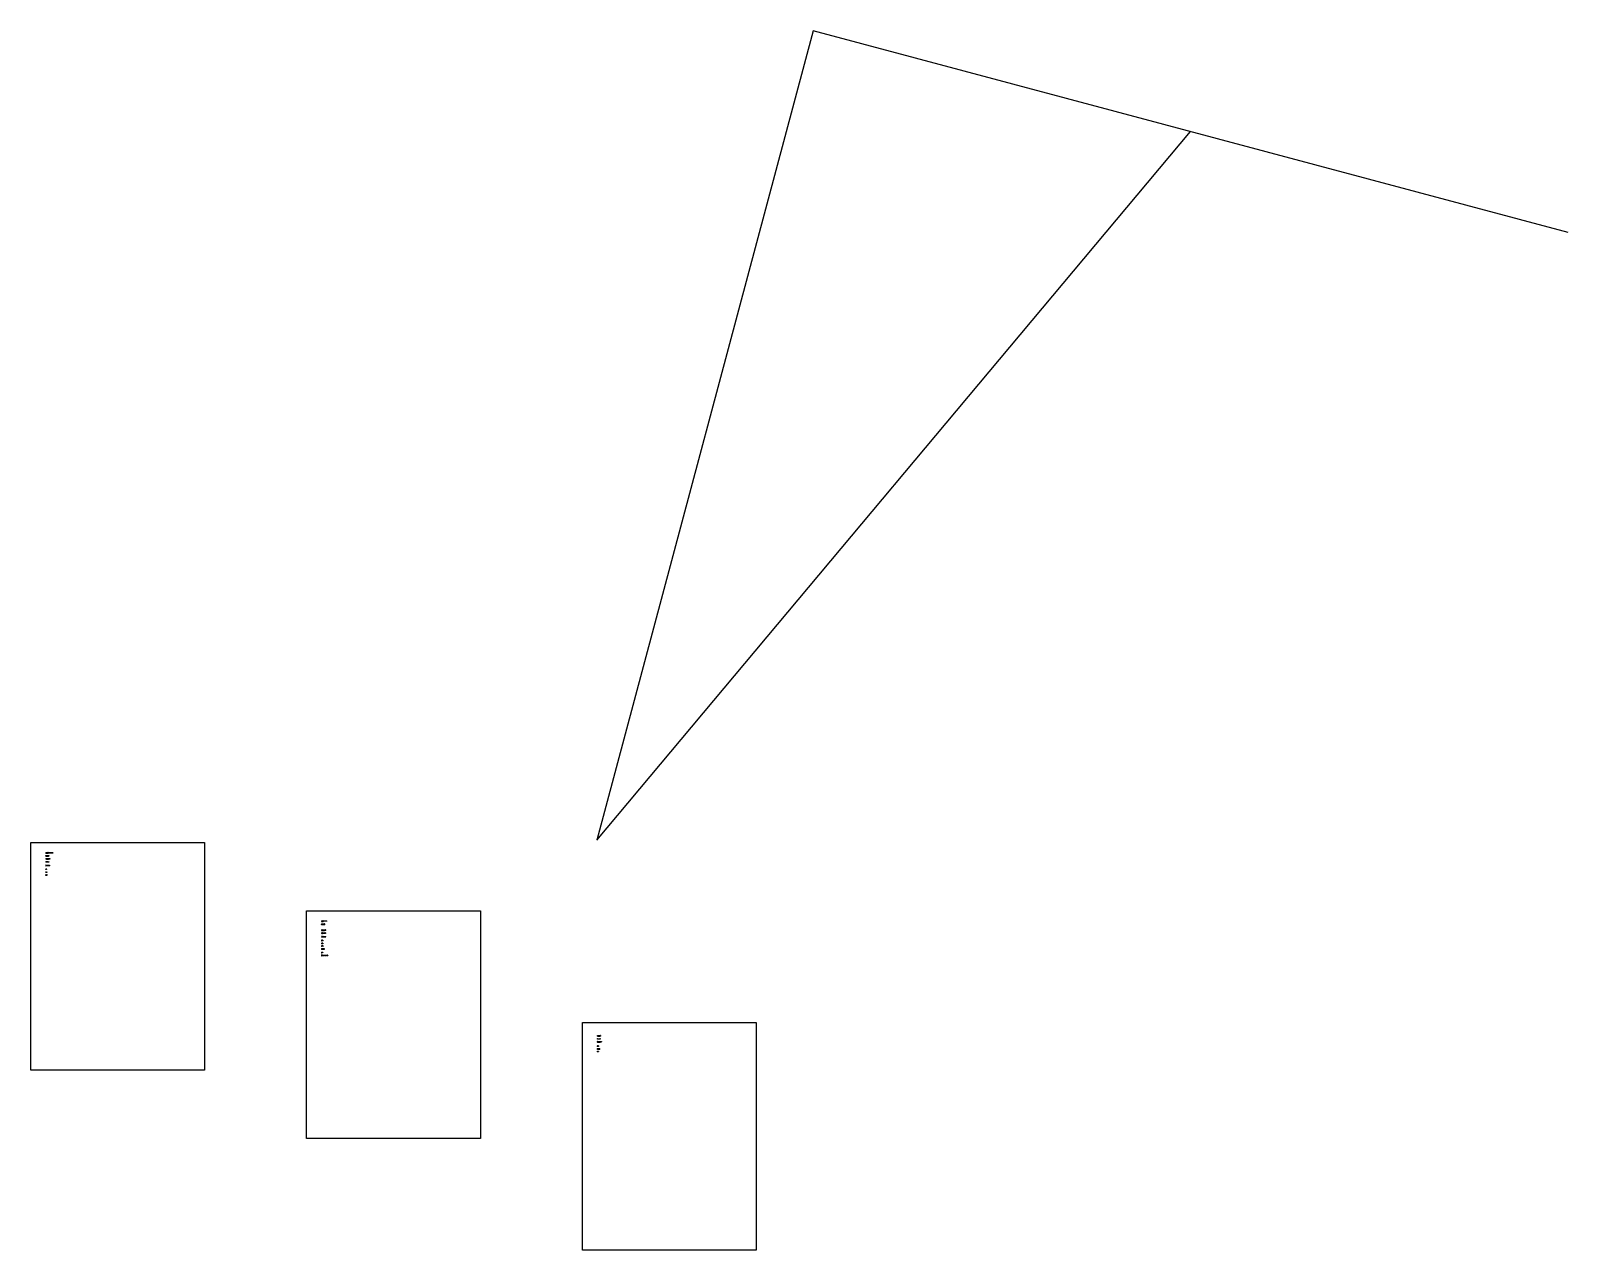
# Model space of a CAD drawing. Header units: millimetres. Extents: x 284 to 1775, y 272 to 1455.
import ezdxf

# ---------------------------------------------------------------- set-up
doc = ezdxf.new("R2010")
doc.units = ezdxf.units.MM
doc.layers.add('lc', color=1, linetype='Continuous')
doc.layers.add('Viti', color=3, linetype='Continuous')

# ---------------------------------------------------------------- blocks, each defined once
blk = doc.blocks.new('*U9')
blk.add_lwpolyline([(0, 0), (0, 0.1), (0.1, 0), (0.1, -0.4), (0.1, -0.6), (0.1, -0.4), (0, 0)])
blk = doc.blocks.new('*U10')
at = {"color": 0, "linetype": 'ByBlock', "lineweight": -2, "transparency": 16777216}
for p in [(42.4, 270.7), (42.6, 270.7), (42.8, 270.7), (43, 270.7), (43.3, 270.7), (43.5, 270.7), (43.7, 270.7), (43.9, 270.7), (44.2, 270.7), (44.4, 270.7), (44.6, 270.7), (44.8, 270.7), (45, 270.7), (45.3, 270.7), (45.5, 270.7), (45.7, 270.7), (45.9, 270.7), (46.2, 270.7), (46.4, 270.7)]:
    blk.add_blockref('*U9', p, dxfattribs=at)
blk = doc.blocks.new('100218')
for p, q in [((40.1, 270.9), (40.1, 270)), ((40.1, 270.9), (40.2, 270.8)), ((40.2, 270.1), (40.1, 270)), ((40.2, 270.8), (40.2, 270.1)), ((40.2, 270.8), (42.3, 270.8)), ((40.2, 270.1), (42.3, 270.1)), ((42.4, 270.8), (42.6, 270.7)), ((42.6, 270.2), (42.4, 270.1)), ((42.7, 270.7), (42.8, 270.7)), ((42.9, 270.3), (42.7, 270.3)), ((42.9, 270.7), (43, 270.7)), ((43.1, 270.3), (42.9, 270.3)), ((43.1, 270.7), (43.3, 270.7)), ((43.3, 270.3), (43.2, 270.3)), ((43.3, 270.7), (43.5, 270.7)), ((43.5, 270.3), (43.4, 270.3)), ((43.5, 270.7), (43.7, 270.7)), ((43.8, 270.3), (43.6, 270.3)), ((43.7, 270.7), (43.9, 270.7)), ((44, 270.3), (43.8, 270.3)), ((44, 270.7), (44.1, 270.7)), ((44.2, 270.3), (44, 270.3)), ((44.2, 270.7), (44.4, 270.7)), ((44.4, 270.3), (44.3, 270.3)), ((44.4, 270.7), (44.6, 270.7)), ((44.7, 270.3), (44.5, 270.3)), ((44.6, 270.7), (44.8, 270.7)), ((44.9, 270.3), (44.7, 270.3)), ((44.9, 270.7), (45, 270.7)), ((45.1, 270.3), (44.9, 270.3)), ((45.1, 270.7), (45.3, 270.7)), ((45.3, 270.3), (45.2, 270.3)), ((45.3, 270.7), (45.5, 270.7)), ((45.5, 270.3), (45.4, 270.3)), ((45.5, 270.7), (45.7, 270.7)), ((45.8, 270.3), (45.6, 270.3)), ((45.7, 270.7), (45.9, 270.7)), ((46, 270.3), (45.8, 270.3)), ((46, 270.7), (46.1, 270.7)), ((46.2, 270.3), (46, 270.3)), ((46.2, 270.7), (46.4, 270.7)), ((46.4, 270.3), (46.3, 270.3)), ((46.4, 270.7), (46.6, 270.7)), ((46.7, 270.3), (46.5, 270.3)), ((46.6, 270.7), (46.9, 270.7)), ((46.9, 270.3), (46.7, 270.3)), ((46.9, 270.6), (46.9, 270.3))]:
    blk.add_line(p, q)
for centre, radius, start, end in [((40.1, 270.9), 0.01, 33.6901, 180), ((40.1, 270), 0.01, 180, 326.3099), ((42.3, 270.6), 0.2, 63.4349, 90), ((42.3, 270.3), 0.2, 270, 296.5651), ((42.7, 270.9), 0.2, 243.4349, 243.5103), ((42.7, 270.9), 0.2, 258.2695, 270), ((42.7, 270.1), 0.2, 95.0818, 116.5651), ((46.9, 270.6), 0.05, 360, 90), ((46.9, 270.3), 0.05, 270, 0)]:
    blk.add_arc(centre, radius, start, end)
blk.add_blockref('*U10', (0.2, 0))
blk = doc.blocks.new('101345')
for p, q in [((40.1, 267.7), (40.2, 267.8)), ((40.1, 267.4), (40.1, 267.6)), ((40.1, 267.3), (40.2, 267.2)), ((40.2, 267.8), (40.2, 267.2)), ((40.3, 267.8), (43, 267.8)), ((40.3, 267.7), (42.9, 267.7)), ((40.3, 267.6), (42.9, 267.6)), ((40.3, 267.5), (42.9, 267.5)), ((40.3, 267.4), (42.9, 267.4)), ((40.3, 267.3), (42.9, 267.3)), ((43, 267.2), (40.3, 267.2)), ((43.1, 267.7), (43, 267.8)), ((43, 267.8), (43, 267.2)), ((43.1, 267.3), (43, 267.2)), ((43.1, 267.4), (43.1, 267.6))]:
    blk.add_line(p, q)
for centre, start, end in [((40.2, 267.6), 146.3099, 180), ((40.2, 267.4), 180, 213.6901), ((40.3, 267.7), 90, 146.3099), ((40.3, 267.2), 213.6901, 270), ((43, 267.7), 33.6901, 90), ((43, 267.2), 270, 326.3099), ((43.1, 267.6), 0, 33.6901), ((43.1, 267.4), 326.3099, 0)]:
    blk.add_arc(centre, 0.05, start, end)
blk = doc.blocks.new('*U11')
blk.add_lwpolyline([(0, 0), (0, 0.1), (0.1, 0), (0.1, -0.4), (0.1, -0.5), (0.1, -0.4), (0, 0)])
blk = doc.blocks.new('*U12')
at = {"color": 0, "linetype": 'ByBlock', "lineweight": -2, "transparency": 16777216}
for p in [(42.4, 270.7), (42.6, 270.7), (42.8, 270.7), (43, 270.7), (43.2, 270.7)]:
    blk.add_blockref('*U11', p, dxfattribs=at)
blk = doc.blocks.new('118331')
for p, q in [((40.1, 264.9), (40.1, 264.3)), ((40.1, 264.9), (40.3, 264.9)), ((40.1, 264.3), (40.3, 264.3)), ((40.3, 264.9), (40.3, 264.3)), ((40.7, 264.8), (40.3, 264.8)), ((40.7, 264.4), (40.3, 264.4)), ((40.7, 265), (40.7, 264.3)), ((40.7, 265), (43, 265)), ((40.7, 264.8), (40.7, 264.5)), ((43, 264.3), (40.7, 264.3)), ((40.8, 265), (40.8, 264.7)), ((40.8, 264.9), (42.9, 264.9)), ((40.8, 264.7), (42.9, 264.7)), ((40.8, 264.6), (40.8, 264.3)), ((40.8, 264.6), (42.9, 264.6)), ((40.8, 264.3), (42.9, 264.3)), ((42.9, 265), (42.9, 264.7)), ((42.9, 264.6), (42.9, 264.3)), ((43, 265), (43, 264.3)), ((43, 264.8), (43.1, 264.8)), ((43.1, 264.4), (43, 264.4)), ((43.1, 264.8), (43.3, 264.8)), ((43.4, 264.4), (43.2, 264.4)), ((43.3, 264.8), (43.5, 264.8)), ((43.6, 264.4), (43.4, 264.4)), ((43.5, 264.8), (43.7, 264.8)), ((43.8, 264.4), (43.6, 264.4)), ((43.8, 264.8), (43.9, 264.8)), ((44, 264.4), (43.8, 264.4)), ((44, 264.8), (44.1, 264.8)), ((44.1, 264.8), (44.1, 264.5)), ((44.1, 264.4), (44.1, 264.4))]:
    blk.add_line(p, q)
for centre, start, end in [((44.1, 264.8), 360, 90), ((44.1, 264.5), 270, 0)]:
    blk.add_arc(centre, 0.05, start, end)
blk.add_blockref('*U12', (0.7, -5.8))
blk = doc.blocks.new('*U13')
blk.add_lwpolyline([(0, 0), (0, 0.1), (0.1, 0), (0.1, -0.4), (0.1, -0.5), (0.1, -0.4), (0, 0)])
blk = doc.blocks.new('*U14')
at = {"color": 0, "linetype": 'ByBlock', "lineweight": -2, "transparency": 16777216}
for p in [(42.4, 270.7), (42.6, 270.7), (42.8, 270.7), (43, 270.7)]:
    blk.add_blockref('*U13', p, dxfattribs=at)
blk = doc.blocks.new('100481')
for p, q in [((40.1, 262.1), (40.1, 261.4)), ((40.1, 262.1), (40.3, 262.1)), ((40.1, 261.4), (40.3, 261.4)), ((40.3, 262.1), (40.3, 261.4)), ((40.6, 261.9), (40.3, 261.9)), ((40.6, 261.6), (40.3, 261.6)), ((40.6, 262.1), (40.6, 261.4)), ((40.6, 262.1), (42.1, 262.1)), ((40.6, 261.9), (40.6, 261.5)), ((42.1, 261.4), (40.6, 261.4)), ((42.1, 262.1), (42.1, 261.4)), ((42.1, 261.9), (42.2, 261.9)), ((42.2, 261.5), (42.1, 261.5)), ((42.2, 261.9), (42.4, 261.9)), ((42.5, 261.5), (42.3, 261.5)), ((42.4, 261.9), (42.6, 261.9)), ((42.7, 261.5), (42.5, 261.5)), ((42.6, 261.9), (42.8, 261.9)), ((42.9, 261.5), (42.7, 261.5)), ((42.9, 261.9), (43, 261.9)), ((43, 261.5), (42.9, 261.5)), ((43, 261.9), (43, 261.6))]:
    blk.add_line(p, q)
for centre, start, end in [((43, 261.9), 360, 90), ((43, 261.6), 270, 0)]:
    blk.add_arc(centre, 0.05, start, end)
blk.add_blockref('*U14', (-0.2, -8.8))
blk = doc.blocks.new('*U15')
for points in [[(0.1, 0.1), (0.1, -0.2)], [(0.1, -0.2), (0.1, 0.1), (0.1, 0.1)], [(0.1, -0.3), (0.1, -0.6), (0.1, -0.6), (0.1, -0.3)]]:
    blk.add_lwpolyline(points)
blk = doc.blocks.new('*U16')
at = {"color": 0, "linetype": 'ByBlock', "lineweight": -2, "transparency": 16777216}
for p in [(41.4, 258.6), (41.6, 258.6), (41.8, 258.6), (42, 258.6), (42.2, 258.6), (42.4, 258.6), (42.6, 258.6), (42.8, 258.6), (43, 258.6), (43.2, 258.6), (43.4, 258.6), (43.5, 258.6), (43.7, 258.6)]:
    blk.add_blockref('*U15', p, dxfattribs=at)
blk = doc.blocks.new('110519')
for p, q in [((40.4, 259), (40.4, 257.7)), ((40.4, 258.6), (41.5, 258.6)), ((41.5, 258), (40.4, 258)), ((41.5, 258.6), (41.5, 258.1)), ((41.5, 258.6), (41.6, 258.6)), ((41.5, 258.4), (44, 258.4)), ((41.5, 258.3), (43.9, 258.3)), ((41.5, 258.3), (44, 258.3)), ((41.6, 258.1), (41.5, 258.1)), ((41.7, 258.6), (41.8, 258.6)), ((41.8, 258.1), (41.7, 258.1)), ((41.8, 258.6), (42, 258.6)), ((42, 258.1), (41.8, 258.1)), ((42, 258.6), (42.2, 258.6)), ((42.2, 258.1), (42, 258.1)), ((42.2, 258.6), (42.4, 258.6)), ((42.6, 258.1), (42.2, 258.1)), ((42.4, 258.6), (42.6, 258.6)), ((42.6, 258.6), (42.8, 258.6)), ((42.8, 258.1), (42.6, 258.1)), ((42.8, 258.6), (43, 258.6)), ((43, 258.1), (42.8, 258.1)), ((43, 258.6), (43.2, 258.6)), ((43.2, 258.1), (43, 258.1)), ((43.2, 258.6), (43.4, 258.6)), ((43.4, 258.1), (43.2, 258.1)), ((43.4, 258.6), (43.6, 258.5)), ((43.6, 258.1), (43.4, 258.1)), ((43.6, 258.5), (43.9, 258.5)), ((43.8, 258.1), (43.6, 258.1)), ((43.9, 258.1), (43.8, 258.1)), ((44, 258.5), (44, 258.5)), ((44, 258.3), (44, 258.4)), ((44, 258.3), (44, 258.3)), ((44, 258.1), (44, 258.1))]:
    blk.add_line(p, q)
for centre, radius, start, end in [((41, 258.3), 0.852, 130.3, 229.7), ((41.5, 258.6), 0.05, 0, 90), ((41.5, 258.1), 0.05, 270, 0), ((43.9, 258.4), 0.0425, 283.0951, 304.2961), ((43.9, 258.3), 0.0425, 55.7039, 76.9049), ((44, 258.4), 0.1, 41.8103, 90), ((44, 258.2), 0.1, 270, 318.1897), ((43.9, 258.3), 0.25, 318.1897, 41.8103)]:
    blk.add_arc(centre, radius, start, end)
blk.add_blockref('*U16', (0.1, 0))
blk = doc.blocks.new('*U17')
blk.add_lwpolyline([(0.1, -0.2), (0.1, 0), (0, 0), (0, 0), (0.1, -0.2), (0.1, -0.3), (0.1, -0.2)])
blk = doc.blocks.new('*U18')
at = {"color": 0, "linetype": 'ByBlock', "lineweight": -2, "transparency": 16777216}
for p in [(40.3, 254.8), (40.4, 254.8), (40.5, 254.8), (40.6, 254.8), (40.7, 254.8), (40.7, 254.8)]:
    blk.add_blockref('*U17', p, dxfattribs=at)
blk = doc.blocks.new('109534')
for p, q in [((40.1, 255), (40.1, 254.3)), ((40.1, 255), (40.2, 254.8)), ((40.2, 254.5), (40.1, 254.3)), ((40.3, 254.8), (40.3, 254.8)), ((40.3, 254.6), (40.4, 254.6)), ((40.4, 254.8), (40.4, 254.8)), ((40.4, 254.6), (40.5, 254.6)), ((40.5, 254.8), (40.5, 254.8)), ((40.5, 254.8), (40.6, 254.8)), ((40.5, 254.6), (40.5, 254.6)), ((40.6, 254.8), (40.7, 254.8)), ((40.6, 254.6), (40.6, 254.6)), ((40.7, 254.8), (40.8, 254.8)), ((40.7, 254.6), (40.7, 254.6)), ((40.8, 254.6), (40.8, 254.6)), ((40.9, 254.7), (40.9, 254.8)), ((40.9, 254.8), (40.9, 254.7)), ((40.9, 254.6), (40.9, 254.7)), ((40.9, 254.7), (40.9, 254.6)), ((41, 254.7), (40.9, 254.7)), ((40.9, 254.6), (40.9, 254.6)), ((40.9, 254.6), (40.9, 254.5)), ((40.9, 254.5), (40.9, 254.6)), ((41, 254.6), (40.9, 254.6)), ((41, 254.7), (41, 254.8)), ((41, 254.8), (41, 254.7)), ((41.2, 254.7), (41, 254.7)), ((41.2, 254.7), (41, 254.6)), ((41, 254.6), (41, 254.7)), ((41, 254.7), (41, 254.6)), ((41, 254.6), (41, 254.5)), ((41, 254.5), (41, 254.6))]:
    blk.add_line(p, q)
for centre, radius, start, end in [((40.3, 254.9), 0.1, 203.012, 270), ((40.3, 254.5), 0.1, 90, 156.988), ((40.8, 254.5), 0.3, 74.8546, 85.7571), ((40.8, 254.9), 0.3, 270, 274.3543), ((40.8, 254.9), 0.3, 280.9135, 288.4349)]:
    blk.add_arc(centre, radius, start, end)
blk.add_blockref('*U18', (0, 0))
blk = doc.blocks.new('*U19')
blk.add_lwpolyline([(0, 0), (0, 0.1), (0.1, 0), (0.1, -0.4), (0.1, -0.5), (0.1, -0.4), (0, 0)])
blk = doc.blocks.new('*U20')
at = {"color": 0, "linetype": 'ByBlock', "lineweight": -2, "transparency": 16777216}
for p in [(42.4, 270.7), (42.6, 270.7), (42.8, 270.7), (43.1, 270.7)]:
    blk.add_blockref('*U19', p, dxfattribs=at)
blk = doc.blocks.new('110853')
for p, q in [((40.1, 252), (40.1, 251.3)), ((40.1, 252), (40.3, 251.9)), ((40.3, 251.4), (40.1, 251.3)), ((40.6, 251.9), (40.4, 251.9)), ((40.4, 251.5), (40.4, 251.5)), ((40.6, 251.5), (40.5, 251.5)), ((40.8, 251.9), (40.6, 251.9)), ((40.9, 251.5), (40.7, 251.5)), ((41, 251.9), (40.8, 251.9)), ((41.1, 251.5), (40.9, 251.5)), ((41.2, 251.9), (41.1, 251.9)), ((41.2, 251.5), (41.1, 251.5)), ((41.2, 251.8), (41.2, 251.5))]:
    blk.add_line(p, q)
for centre, radius, start, end in [((40.4, 252.1), 0.2, 230.2432, 257.6604), ((40.4, 251.3), 0.2, 90, 129.7568), ((41.2, 251.8), 0.05, 360, 90), ((41.2, 251.5), 0.05, 270, 0)]:
    blk.add_arc(centre, radius, start, end)
blk.add_blockref('*U20', (-2, -18.8))
blk = doc.blocks.new('105021')
for p, q in [((40.5, 249.3), (40.4, 249.4)), ((40.4, 249), (40.5, 249)), ((40.5, 249.3), (40.5, 249.4)), ((40.5, 249.4), (40.5, 249.3)), ((40.6, 249.4), (40.5, 249.3)), ((40.5, 249), (40.5, 249.3)), ((40.6, 249), (40.5, 249.3)), ((40.5, 249), (40.5, 249)), ((40.5, 249), (40.5, 249)), ((40.5, 249), (40.6, 249)), ((40.6, 249.3), (40.6, 249.4)), ((40.7, 249.3), (40.6, 249.4)), ((40.6, 249.4), (40.6, 249.3)), ((40.6, 249), (40.6, 249.3)), ((40.6, 249), (40.6, 249)), ((40.6, 249), (40.6, 249)), ((40.6, 249), (40.7, 249)), ((40.7, 249.3), (40.7, 249.4)), ((40.7, 249.4), (40.7, 249.3)), ((40.8, 249.4), (40.7, 249.3)), ((40.7, 249), (40.7, 249.3)), ((40.8, 249), (40.7, 249.3)), ((40.7, 249), (40.7, 249)), ((40.7, 249), (40.7, 249)), ((40.7, 249), (40.8, 249)), ((40.8, 249.3), (40.8, 249.4)), ((40.9, 249.3), (40.8, 249.4)), ((40.8, 249.4), (40.8, 249.3)), ((40.8, 249), (40.8, 249.3)), ((40.8, 249), (40.8, 249)), ((40.8, 249), (40.8, 249)), ((40.8, 249), (40.9, 249)), ((41, 249.3), (40.9, 249.4)), ((40.9, 249.4), (40.9, 249.3)), ((40.9, 249), (40.9, 249.3)), ((40.9, 249), (40.9, 249)), ((40.9, 249), (41, 249)), ((41, 249.3), (41, 249.4)), ((41, 249.4), (41, 249.3)), ((41.1, 249.3), (41, 249.4)), ((41, 249.4), (41, 249.3)), ((41, 249), (41, 249.3)), ((41, 249), (41, 249.3)), ((41, 249), (41, 249)), ((41, 249), (41, 249)), ((41, 249), (41, 249)), ((41, 249), (41.1, 249)), ((41.2, 249.3), (41.1, 249.4)), ((41.1, 249.4), (41.1, 249.3)), ((41.1, 249), (41.1, 249.3)), ((41.1, 249), (41.1, 249)), ((41.1, 249), (41.2, 249)), ((41.2, 249.3), (41.2, 249.4)), ((41.2, 249.4), (41.2, 249.3)), ((41.3, 249.4), (41.2, 249.3)), ((41.2, 249), (41.2, 249.3)), ((41.3, 249), (41.2, 249.3)), ((41.2, 249), (41.2, 249)), ((41.2, 249), (41.2, 249)), ((41.2, 249), (41.3, 249)), ((41.3, 249.3), (41.3, 249.4)), ((41.4, 249.3), (41.3, 249.4)), ((41.3, 249.4), (41.3, 249.3)), ((41.3, 249), (41.3, 249.3)), ((41.3, 249), (41.3, 249)), ((41.3, 249), (41.3, 249)), ((41.3, 249), (41.4, 249)), ((41.4, 249), (41.4, 249.3)), ((41.4, 249.3), (41.4, 249.1)), ((41.4, 249.3), (41.4, 249.3)), ((41.4, 249), (41.4, 249)), ((41.4, 249), (41.4, 249))]:
    blk.add_line(p, q)
blk.add_lwpolyline([(40.3, 248.7), (40.3, 249.6, -0.414214), (40.3, 249.6), (40.4, 249.6, -0.414214), (40.4, 249.6), (40.4, 248.7, -0.414214), (40.4, 248.7), (40.3, 248.7, -0.414214)], format="xyb", close=True)
for centre, radius, start, end in [((40.5, 249.2), 0.406, 120.5102, 239.4898), ((41.4, 249.3), 0.025, 0, 90), ((41.4, 249.1), 0.025, 270, 0)]:
    blk.add_arc(centre, radius, start, end)
blk = doc.blocks.new('*U26')
blk.add_lwpolyline([(0, 0), (0, 0.1), (0.1, 0), (0.1, -0.4), (0.1, -0.6), (0.1, -0.4), (0, 0)])
blk = doc.blocks.new('*U27')
at = {"color": 0, "linetype": 'ByBlock', "lineweight": -2, "transparency": 16777216}
for p in [(42.4, 270.7), (42.6, 270.7), (42.9, 270.7), (43.1, 270.7), (43.3, 270.7), (43.6, 270.7), (43.8, 270.7), (44, 270.7), (44.3, 270.7), (44.5, 270.7), (44.7, 270.7), (45, 270.7), (45.2, 270.7), (45.4, 270.7)]:
    blk.add_blockref('*U26', p, dxfattribs=at)
blk = doc.blocks.new('100214')
for p, q in [((40.1, 270.9), (40.2, 270.8)), ((40.1, 270.9), (40.1, 270)), ((40.2, 270.1), (40.1, 270)), ((40.2, 270.8), (40.2, 270.1)), ((40.2, 270.8), (41.5, 270.8)), ((40.2, 270.1), (41.5, 270.1)), ((41.9, 270.2), (41.5, 270.1)), ((41.8, 270.7), (41.6, 270.8)), ((41.9, 270.7), (42, 270.7)), ((42, 270.7), (42.1, 270.7)), ((42.1, 270.3), (42, 270.3)), ((42.1, 270.7), (42.3, 270.7)), ((42.1, 270.3), (42.1, 270.3)), ((42.4, 270.3), (42.2, 270.3)), ((42.3, 270.7), (42.5, 270.7)), ((42.6, 270.3), (42.4, 270.3)), ((42.6, 270.7), (42.8, 270.7)), ((42.8, 270.3), (42.7, 270.3)), ((42.8, 270.7), (43, 270.7)), ((43.1, 270.3), (42.9, 270.3)), ((43.1, 270.7), (43.2, 270.7)), ((43.3, 270.3), (43.1, 270.3)), ((43.3, 270.7), (43.5, 270.7)), ((43.5, 270.3), (43.4, 270.3)), ((43.5, 270.7), (43.7, 270.7)), ((43.8, 270.3), (43.6, 270.3)), ((43.8, 270.7), (43.9, 270.7)), ((44, 270.3), (43.8, 270.3)), ((44, 270.7), (44.2, 270.7)), ((44.3, 270.3), (44.1, 270.3)), ((44.2, 270.7), (44.4, 270.7)), ((44.5, 270.3), (44.3, 270.3)), ((44.5, 270.7), (44.7, 270.7)), ((44.7, 270.3), (44.5, 270.3)), ((44.7, 270.7), (44.9, 270.7)), ((45, 270.3), (44.8, 270.3)), ((44.9, 270.7), (45.2, 270.7)), ((45.2, 270.3), (45, 270.3)), ((45.2, 270.6), (45.2, 270.3))]:
    blk.add_line(p, q)
for centre, radius, start, end in [((40.1, 270.9), 0.01, 33.6901, 180), ((40.1, 270), 0.01, 180, 326.3099), ((41.5, 270.7), 0.1, 63.1876, 90), ((41.5, 270.2), 0.1, 270, 292.1621), ((41.9, 270.9), 0.2, 243.1876, 256.986), ((41.9, 270.1), 0.2, 100.2129, 112.1621), ((45.2, 270.6), 0.05, 360, 90), ((45.2, 270.3), 0.05, 270, 0)]:
    blk.add_arc(centre, radius, start, end)
blk.add_blockref('*U27', (-0.6, 0))
blk = doc.blocks.new('101350')
for p, q in [((40.1, 267.9), (40.1, 267.3)), ((40.2, 267.9), (40.3, 268)), ((40.2, 267.3), (40.3, 267.2)), ((40.3, 268), (43, 268)), ((40.3, 267.2), (40.3, 268)), ((40.3, 267.2), (43, 267.2)), ((40.4, 267.9), (42.9, 267.9)), ((40.4, 267.7), (42.9, 267.7)), ((40.4, 267.6), (42.9, 267.6)), ((40.4, 267.4), (42.9, 267.4)), ((40.4, 267.3), (42.9, 267.3)), ((43, 268), (43, 267.2)), ((43.1, 267.9), (43, 268)), ((43.1, 267.3), (43, 267.2)), ((43.1, 267.9), (43.1, 267.3))]:
    blk.add_line(p, q)
for centre, start, end in [((40.2, 267.9), 123.6901, 180), ((40.2, 267.3), 180, 236.3099), ((40.3, 267.9), 90, 123.6901), ((40.3, 267.2), 236.3099, 270), ((43, 267.9), 56.3099, 90), ((43, 267.2), 270, 303.6901), ((43.1, 267.9), 0, 56.3099), ((43.1, 267.3), 303.6901, 0)]:
    blk.add_arc(centre, 0.05, start, end)
blk = doc.blocks.new('*U30')
blk.add_lwpolyline([(0, 0.1), (0, 0.1), (0, 0.1), (0.1, -0.4), (0.1, -0.6), (0.1, -0.4), (0, 0.1)])
blk = doc.blocks.new('*U31')
at = {"color": 0, "linetype": 'ByBlock', "lineweight": -2, "transparency": 16777216}
for p in [(42.4, 270.7), (42.6, 270.7), (42.9, 270.7)]:
    blk.add_blockref('*U30', p, dxfattribs=at)
blk = doc.blocks.new('123492')
for p, q in [((40.1, 262), (40.1, 261.4)), ((40.2, 262), (40.2, 261.4)), ((40.2, 262), (40.4, 262)), ((40.4, 261.4), (40.2, 261.4)), ((40.4, 262), (40.4, 261.4)), ((40.9, 261.9), (40.4, 261.9)), ((40.4, 261.5), (40.9, 261.5)), ((40.9, 262.1), (40.9, 261.4)), ((40.9, 262), (40.9, 262.1)), ((40.9, 262.1), (43.3, 262.1)), ((40.9, 262), (40.9, 261.4)), ((43.3, 261.4), (40.9, 261.4)), ((40.9, 261.4), (40.9, 261.4)), ((43.3, 262.1), (43.3, 261.4)), ((43.4, 261.5), (43.3, 261.5)), ((43.6, 262), (43.4, 262)), ((43.7, 261.5), (43.5, 261.5)), ((43.8, 262), (43.6, 262)), ((43.9, 261.5), (43.7, 261.5)), ((44, 262), (43.8, 262)), ((44, 261.5), (43.9, 261.5)), ((44, 262), (44, 261.5)), ((44, 261.9), (44, 262)), ((44, 261.9), (44, 261.5)), ((44, 261.5), (44, 261.5))]:
    blk.add_line(p, q)
for centre, start, end in [((40.2, 262), 90, 180), ((40.2, 261.4), 180, 270), ((40.9, 262), 135, 180), ((40.9, 261.4), 180, 225)]:
    blk.add_arc(centre, 0.05, start, end)
blk.add_blockref('*U31', (1, -8.8))
blk = doc.blocks.new('*U33')
blk.add_lwpolyline([(0, 0), (0, 0.1), (0.1, 0), (0.1, -0.4), (0.1, -0.5), (0.1, -0.4), (0, 0)])
blk = doc.blocks.new('*U34')
at = {"color": 0, "linetype": 'ByBlock', "lineweight": -2, "transparency": 16777216}
for p in [(42.4, 270.7), (42.6, 270.7), (42.8, 270.7), (43.1, 270.7)]:
    blk.add_blockref('*U33', p, dxfattribs=at)
blk = doc.blocks.new('100347')
for p, q in [((40.1, 252.1), (40.3, 251.9)), ((40.1, 252.1), (40.1, 251.3)), ((40.3, 251.4), (40.1, 251.3)), ((40.6, 251.9), (40.4, 251.9)), ((40.4, 251.5), (40.4, 251.5)), ((40.6, 251.5), (40.5, 251.5)), ((40.8, 251.9), (40.6, 251.9)), ((40.9, 251.5), (40.7, 251.5)), ((41, 251.9), (40.8, 251.9)), ((41.1, 251.5), (40.9, 251.5)), ((41.2, 251.9), (41.1, 251.9)), ((41.2, 251.5), (41.1, 251.5)), ((41.2, 251.9), (41.2, 251.9)), ((41.2, 251.8), (41.2, 251.6)), ((41.2, 251.5), (41.2, 251.5))]:
    blk.add_line(p, q)
for centre, radius, start, end in [((40.4, 252.1), 0.2, 230.2432, 257.6604), ((40.4, 251.3), 0.2, 90, 129.7568), ((41.2, 251.8), 0.05, 0, 45), ((41.2, 251.8), 0.05, 45, 90), ((41.2, 251.6), 0.05, 315, 0), ((41.2, 251.5), 0.05, 270, 315)]:
    blk.add_arc(centre, radius, start, end)
blk.add_blockref('*U34', (-2, -18.8))
blk = doc.blocks.new('*U36')
blk.add_lwpolyline([(0, 0), (0, 0.1), (0.1, 0), (0.1, -0.4), (0.1, -0.5), (0.1, -0.4), (0, 0)])
blk = doc.blocks.new('*U37')
at = {"color": 0, "linetype": 'ByBlock', "lineweight": -2, "transparency": 16777216}
for p in [(42.4, 270.7), (42.6, 270.7), (42.8, 270.7), (43, 270.7), (43.2, 270.7), (43.4, 270.7)]:
    blk.add_blockref('*U36', p, dxfattribs=at)
blk = doc.blocks.new('100349')
for p, q in [((40.1, 246.8), (40.3, 246.6)), ((40.1, 246.8), (40.1, 246)), ((40.3, 246.1), (40.1, 246)), ((40.5, 246.6), (40.4, 246.6)), ((40.4, 246.2), (40.4, 246.2)), ((40.6, 246.2), (40.5, 246.2)), ((40.7, 246.6), (40.6, 246.6)), ((40.8, 246.2), (40.7, 246.2)), ((40.9, 246.6), (40.8, 246.6)), ((41, 246.2), (40.9, 246.2)), ((41.1, 246.6), (41, 246.6)), ((41.2, 246.2), (41.1, 246.2)), ((41.3, 246.6), (41.2, 246.6)), ((41.4, 246.2), (41.3, 246.2)), ((41.5, 246.6), (41.4, 246.6)), ((41.5, 246.6), (41.5, 246.6)), ((41.5, 246.5), (41.5, 246.3)), ((41.5, 246.2), (41.5, 246.2)), ((41.5, 246.2), (41.5, 246.2))]:
    blk.add_line(p, q)
for centre, radius, start, end in [((40.4, 246.8), 0.2, 230.2432, 257.6604), ((40.4, 246), 0.2, 90, 129.7568), ((41.5, 246.5), 0.05, 0, 45), ((41.5, 246.5), 0.05, 45, 90), ((41.5, 246.3), 0.05, 315, 0), ((41.5, 246.2), 0.05, 270, 315)]:
    blk.add_arc(centre, radius, start, end)
blk.add_blockref('*U37', (-2, -24.1))
blk = doc.blocks.new('100413')
for p, q in [((40.5, 249.3), (40.4, 249.4)), ((40.4, 249), (40.5, 249)), ((40.5, 249.3), (40.5, 249.4)), ((40.5, 249.4), (40.5, 249.3)), ((40.6, 249.4), (40.5, 249.3)), ((40.5, 249), (40.5, 249.3)), ((40.6, 249), (40.5, 249.3)), ((40.5, 249), (40.5, 249)), ((40.5, 249), (40.5, 249)), ((40.5, 249), (40.6, 249)), ((40.6, 249.3), (40.6, 249.4)), ((40.7, 249.3), (40.6, 249.4)), ((40.6, 249.4), (40.6, 249.3)), ((40.6, 249), (40.6, 249.3)), ((40.6, 249), (40.6, 249)), ((40.6, 249), (40.6, 249)), ((40.6, 249), (40.7, 249)), ((40.7, 249.3), (40.7, 249.4)), ((40.7, 249.4), (40.7, 249.3)), ((40.8, 249.4), (40.7, 249.3)), ((40.7, 249), (40.7, 249.3)), ((40.8, 249), (40.7, 249.3)), ((40.7, 249), (40.7, 249)), ((40.7, 249), (40.7, 249)), ((40.7, 249), (40.8, 249)), ((40.8, 249.3), (40.8, 249.4)), ((40.9, 249.3), (40.8, 249.4)), ((40.8, 249.4), (40.8, 249.3)), ((40.8, 249), (40.8, 249.3)), ((40.8, 249), (40.8, 249)), ((40.8, 249), (40.8, 249)), ((40.8, 249), (40.9, 249)), ((41, 249.3), (40.9, 249.4)), ((40.9, 249.4), (40.9, 249.3)), ((40.9, 249), (40.9, 249.3)), ((40.9, 249), (40.9, 249)), ((40.9, 249), (41, 249)), ((41, 249.3), (41, 249.4)), ((41, 249.4), (41, 249.3)), ((41.1, 249.3), (41, 249.4)), ((41, 249.4), (41, 249.3)), ((41, 249), (41, 249.3)), ((41, 249), (41, 249.3)), ((41, 249), (41, 249)), ((41, 249), (41, 249)), ((41, 249), (41, 249)), ((41, 249), (41.1, 249)), ((41.2, 249.3), (41.1, 249.4)), ((41.1, 249.4), (41.1, 249.3)), ((41.1, 249), (41.1, 249.3)), ((41.1, 249), (41.1, 249)), ((41.1, 249), (41.2, 249)), ((41.2, 249.3), (41.2, 249.4)), ((41.2, 249.4), (41.2, 249.3)), ((41.3, 249.4), (41.2, 249.3)), ((41.2, 249), (41.2, 249.3)), ((41.3, 249), (41.2, 249.3)), ((41.2, 249), (41.2, 249)), ((41.2, 249), (41.2, 249)), ((41.2, 249), (41.3, 249)), ((41.3, 249.3), (41.3, 249.4)), ((41.4, 249.3), (41.3, 249.4)), ((41.3, 249.4), (41.3, 249.3)), ((41.3, 249), (41.3, 249.3)), ((41.3, 249), (41.3, 249)), ((41.3, 249), (41.3, 249)), ((41.3, 249), (41.4, 249)), ((41.4, 249.3), (41.4, 249.4)), ((41.4, 249.4), (41.4, 249.3)), ((41.5, 249.4), (41.4, 249.3)), ((41.4, 249), (41.4, 249.3)), ((41.5, 249), (41.4, 249.3)), ((41.4, 249), (41.4, 249)), ((41.4, 249), (41.4, 249)), ((41.4, 249), (41.5, 249)), ((41.5, 249.3), (41.5, 249.4)), ((41.6, 249.3), (41.5, 249.4)), ((41.5, 249.4), (41.5, 249.3)), ((41.5, 249), (41.5, 249.3)), ((41.5, 249), (41.5, 249)), ((41.5, 249), (41.5, 249)), ((41.5, 249), (41.6, 249)), ((41.7, 249.3), (41.6, 249.4)), ((41.6, 249.4), (41.6, 249.3)), ((41.6, 249), (41.6, 249.3)), ((41.6, 249), (41.6, 249)), ((41.6, 249), (41.7, 249)), ((41.7, 249.3), (41.7, 249.4)), ((41.7, 249.4), (41.7, 249.3)), ((41.8, 249.3), (41.7, 249.4)), ((41.7, 249.4), (41.7, 249.3)), ((41.7, 249), (41.7, 249.3)), ((41.7, 249), (41.7, 249.3)), ((41.7, 249), (41.7, 249)), ((41.7, 249), (41.7, 249)), ((41.7, 249), (41.7, 249)), ((41.7, 249), (41.8, 249)), ((41.9, 249.3), (41.8, 249.4)), ((41.8, 249.4), (41.8, 249.3)), ((41.8, 249), (41.8, 249.3)), ((41.8, 249), (41.8, 249)), ((41.8, 249), (41.9, 249)), ((41.9, 249.3), (41.9, 249.4)), ((41.9, 249.4), (41.9, 249.3)), ((42, 249.4), (41.9, 249.3)), ((41.9, 249), (41.9, 249.3)), ((42, 249), (41.9, 249.3)), ((41.9, 249), (41.9, 249)), ((41.9, 249), (41.9, 249)), ((41.9, 249), (42, 249)), ((42, 249.3), (42, 249.4)), ((42.1, 249.3), (42, 249.4)), ((42, 249.4), (42, 249.3)), ((42, 249), (42, 249.3)), ((42, 249), (42, 249)), ((42, 249), (42, 249)), ((42, 249), (42.1, 249)), ((42.1, 249.3), (42.1, 249.4)), ((42.1, 249.4), (42.1, 249.3)), ((42.2, 249.4), (42.1, 249.3)), ((42.1, 249), (42.1, 249.3)), ((42.2, 249), (42.1, 249.3)), ((42.1, 249), (42.1, 249)), ((42.1, 249), (42.1, 249)), ((42.1, 249), (42.2, 249)), ((42.2, 249.3), (42.2, 249.4)), ((42.3, 249.3), (42.2, 249.4)), ((42.2, 249.4), (42.2, 249.3)), ((42.2, 249), (42.2, 249.3)), ((42.2, 249), (42.2, 249)), ((42.2, 249), (42.2, 249)), ((42.2, 249), (42.3, 249)), ((42.4, 249.3), (42.3, 249.4)), ((42.3, 249.4), (42.3, 249.3)), ((42.3, 249), (42.3, 249.3)), ((42.3, 249), (42.3, 249)), ((42.3, 249), (42.4, 249)), ((42.4, 249.3), (42.4, 249.4)), ((42.4, 249.4), (42.4, 249.3)), ((42.5, 249.3), (42.4, 249.4)), ((42.4, 249.4), (42.4, 249.3)), ((42.4, 249), (42.4, 249.3)), ((42.4, 249), (42.4, 249.3)), ((42.4, 249), (42.4, 249)), ((42.4, 249), (42.4, 249)), ((42.4, 249), (42.4, 249)), ((42.4, 249), (42.5, 249)), ((42.6, 249.3), (42.5, 249.4)), ((42.5, 249.4), (42.5, 249.3)), ((42.5, 249), (42.5, 249.3)), ((42.5, 249), (42.5, 249)), ((42.5, 249), (42.6, 249)), ((42.7, 249.4), (42.6, 249.3)), ((42.6, 249.3), (42.6, 249.4)), ((42.6, 249.4), (42.6, 249.3)), ((42.6, 249), (42.6, 249.3)), ((42.7, 249), (42.6, 249.3)), ((42.6, 249), (42.6, 249)), ((42.6, 249), (42.6, 249)), ((42.6, 249), (42.7, 249)), ((42.7, 249.3), (42.7, 249.4)), ((42.8, 249.3), (42.7, 249.4)), ((42.7, 249.4), (42.7, 249.3)), ((42.7, 249), (42.7, 249.3)), ((42.7, 249), (42.7, 249)), ((42.7, 249), (42.7, 249)), ((42.7, 249), (42.8, 249)), ((42.8, 249), (42.8, 249.3)), ((42.8, 249.3), (42.8, 249.1)), ((42.8, 249.3), (42.8, 249.3)), ((42.8, 249), (42.8, 249)), ((42.8, 249), (42.8, 249))]:
    blk.add_line(p, q)
blk.add_lwpolyline([(40.3, 248.7), (40.3, 249.6, -0.414214), (40.3, 249.6), (40.4, 249.6, -0.414214), (40.4, 249.6), (40.4, 248.7, -0.414214), (40.4, 248.7), (40.3, 248.7, -0.414214)], format="xyb", close=True)
for centre, radius, start, end in [((40.5, 249.2), 0.406, 120.5102, 239.4898), ((42.8, 249.3), 0.025, 0, 90), ((42.8, 249.1), 0.025, 270, 0)]:
    blk.add_arc(centre, radius, start, end)
blk = doc.blocks.new('*U40')
blk.add_lwpolyline([(0.1, -0.2), (0.1, 0.1), (0, 0.1), (0, 0.1), (0.1, -0.2), (0.1, -0.3), (0.1, -0.2)])
blk = doc.blocks.new('*U41')
at = {"color": 0, "linetype": 'ByBlock', "lineweight": -2, "transparency": 16777216}
for p in [(40.3, 254.8), (40.4, 254.8), (40.6, 254.8), (40.7, 254.8), (40.8, 254.8), (41, 254.8)]:
    blk.add_blockref('*U40', p, dxfattribs=at)
blk = doc.blocks.new('105344')
for p, q in [((40.1, 252), (40.1, 251.5)), ((40.4, 252.1), (40.3, 252.1)), ((40.3, 252.1), (40.3, 252.1)), ((40.4, 251.3), (40.3, 251.3)), ((40.3, 251.3), (40.3, 251.3)), ((40.4, 252.1), (40.4, 251.4)), ((40.4, 251.9), (40.5, 251.9)), ((40.4, 251.6), (40.6, 251.6)), ((40.5, 251.9), (40.6, 251.9)), ((40.6, 251.6), (40.7, 251.6)), ((40.7, 251.9), (40.8, 251.9)), ((40.7, 251.6), (40.8, 251.6)), ((40.8, 251.9), (40.9, 251.9)), ((40.9, 251.9), (41, 251.9)), ((40.9, 251.6), (41, 251.6)), ((41, 251.6), (41.1, 251.6)), ((41.1, 251.9), (41.2, 251.9)), ((41.1, 251.6), (41.2, 251.6)), ((41.2, 251.9), (41.3, 251.9)), ((41.4, 251.6), (41.3, 251.9)), ((41.3, 251.9), (41.3, 251.9)), ((41.3, 251.9), (41.3, 251.9)), ((41.3, 251.9), (41.4, 251.6)), ((41.3, 251.6), (41.3, 251.6)), ((41.4, 251.9), (41.4, 251.8)), ((41.5, 251.9), (41.4, 251.8)), ((41.4, 251.8), (41.5, 251.6)), ((41.4, 251.6), (41.4, 251.5)), ((41.4, 251.5), (41.4, 251.6)), ((41.4, 251.6), (41.5, 251.6)), ((41.5, 251.8), (41.5, 251.9)), ((41.5, 251.6), (41.5, 251.8)), ((41.5, 251.8), (41.7, 251.7)), ((41.5, 251.6), (41.7, 251.7)), ((41.5, 251.6), (41.5, 251.6)), ((41.5, 251.6), (41.5, 251.6))]:
    blk.add_line(p, q)
for centre, radius, start, end in [((40.3, 252), 0.15, 90, 180), ((40.3, 251.5), 0.15, 180, 270), ((40.4, 252.1), 0.05, 0, 90), ((40.4, 251.4), 0.05, 270, 0), ((41.3, 251.7), 0.2, 69.444, 77.7361), ((41.3, 251.7), 0.2, 88.0665, 90), ((41.3, 251.8), 0.2, 270, 287.0896)]:
    blk.add_arc(centre, radius, start, end)
blk.add_blockref('*U41', (0.2, -2.9))
blk = doc.blocks.new('*U43')
blk.add_lwpolyline([(0.1, -0.2), (0.1, 0), (0, 0.1), (0, 0), (0.1, -0.2), (0.1, -0.2), (0.1, -0.2)])
blk = doc.blocks.new('*U44')
at = {"color": 0, "linetype": 'ByBlock', "lineweight": -2, "transparency": 16777216}
for p in [(40.3, 254.8), (40.4, 254.8), (40.5, 254.8), (40.7, 254.8), (40.8, 254.8), (40.9, 254.8)]:
    blk.add_blockref('*U43', p, dxfattribs=at)
blk = doc.blocks.new('109049')
for p, q in [((40.1, 240.1), (40.1, 239.8)), ((40.4, 240.3), (40.3, 240.3)), ((40.4, 239.6), (40.3, 239.6)), ((40.5, 240.2), (40.5, 239.6)), ((40.5, 240), (40.5, 240)), ((40.6, 239.8), (40.5, 239.8)), ((40.6, 240), (40.6, 240)), ((40.7, 239.8), (40.6, 239.8)), ((40.8, 240), (40.7, 240)), ((40.8, 239.8), (40.7, 239.8)), ((40.9, 240), (40.8, 240)), ((40.9, 239.8), (40.8, 239.8)), ((41, 240), (40.9, 240)), ((41, 239.8), (40.9, 239.8)), ((41.1, 240), (41, 240)), ((41.2, 240), (41.1, 240)), ((41.1, 239.8), (41.1, 239.8)), ((41.2, 239.8), (41.2, 239.8)), ((41.3, 240), (41.3, 240)), ((41.4, 239.9), (41.3, 240)), ((41.3, 240), (41.4, 240)), ((41.4, 239.9), (41.3, 239.9)), ((41.4, 240), (41.5, 239.9)), ((41.4, 240), (41.4, 240)), ((41.4, 240), (41.4, 239.9)), ((41.5, 239.9), (41.4, 239.9)), ((41.4, 239.9), (41.4, 239.8)), ((41.4, 239.8), (41.4, 239.9))]:
    blk.add_line(p, q)
blk.add_lwpolyline([(41.3, 239.8), (41.2, 240), (41.2, 240.1), (41.3, 240), (41.3, 239.8), (41.3, 239.8), (41.3, 239.8)])
for centre, radius, start, end in [((40.3, 240.1), 0.2, 107.545, 180), ((40.3, 239.8), 0.2, 180, 252.455), ((40.4, 240), 0.332, 96.8818, 107.545), ((40.4, 239.9), 0.332, 252.455, 263.1182), ((40.4, 240.2), 0.05, 0, 90), ((40.4, 239.6), 0.05, 270, 0), ((41.2, 240), 0.2, 270, 277.372), ((41.2, 239.8), 0.2, 63.4349, 82.7142), ((41.2, 240), 0.2, 287.2449, 296.5651)]:
    blk.add_arc(centre, radius, start, end)
blk.add_blockref('*U44', (0.2, -14.7))
blk = doc.blocks.new('*U46')
blk.add_lwpolyline([(0.1, -0.5), (0.1, -0.4), (0.1, -0.5), (0.2, -0.8), (0.2, -0.8), (0.1, -0.8), (0.1, -0.5)])
blk = doc.blocks.new('*U47')
at = {"color": 0, "linetype": 'ByBlock', "lineweight": -2, "transparency": 16777216}
for p in [(40.6, 237.9), (40.8, 237.9), (40.9, 237.9), (41.1, 237.9), (41.3, 237.9), (41.4, 237.9), (41.6, 237.9), (41.7, 237.9), (41.9, 237.9), (42, 237.9), (42.2, 237.9), (42.4, 237.9), (42.5, 237.9), (42.7, 237.9), (42.8, 237.9), (43, 237.9), (43.2, 237.9), (43.3, 237.9), (43.5, 237.9), (43.6, 237.9), (43.8, 237.9), (43.9, 237.9), (44.1, 237.9), (44.3, 237.9), (44.4, 237.9), (44.6, 237.9), (44.7, 237.9), (44.9, 237.9), (45, 237.9), (45.2, 237.9), (45.4, 237.9), (45.5, 237.9), (45.7, 237.9)]:
    blk.add_blockref('*U46', p, dxfattribs=at)
blk = doc.blocks.new('109048')
for p, q in [((40.1, 237.5), (40.1, 237.1)), ((40.6, 237.7), (40.4, 237.7)), ((40.6, 236.8), (40.4, 236.8)), ((40.6, 237.7), (40.6, 236.9)), ((40.6, 237.4), (40.7, 237.4)), ((40.6, 237.1), (40.8, 237.1)), ((40.7, 237.4), (40.9, 237.4)), ((40.8, 237.1), (40.9, 237.1)), ((40.9, 237.4), (41, 237.4)), ((40.9, 237.1), (41.1, 237.1)), ((41.1, 237.4), (41.2, 237.4)), ((41.1, 237.1), (41.2, 237.1)), ((41.2, 237.4), (41.3, 237.4)), ((41.3, 237.1), (41.4, 237.1)), ((41.4, 237.4), (41.5, 237.4)), ((41.4, 237.1), (41.5, 237.1)), ((41.5, 237.4), (41.6, 237.4)), ((41.6, 237.1), (41.7, 237.1)), ((41.7, 237.4), (41.8, 237.4)), ((41.7, 237.1), (41.9, 237.1)), ((41.8, 237.4), (42, 237.4)), ((41.9, 237.1), (42, 237.1)), ((42, 237.4), (42.1, 237.4)), ((42.1, 237.1), (42.2, 237.1)), ((42.2, 237.4), (42.3, 237.4)), ((42.2, 237.1), (42.3, 237.1)), ((42.3, 237.4), (42.4, 237.4)), ((42.4, 237.1), (42.5, 237.1)), ((42.5, 237.4), (42.6, 237.4)), ((42.5, 237.1), (42.6, 237.1)), ((42.6, 237.4), (42.8, 237.4)), ((42.7, 237.1), (42.8, 237.1)), ((42.8, 237.4), (42.9, 237.4)), ((42.8, 237.1), (43, 237.1)), ((42.9, 237.4), (43.1, 237.4)), ((43, 237.1), (43.1, 237.1)), ((43.1, 237.4), (43.2, 237.4)), ((43.2, 237.1), (43.3, 237.1)), ((43.3, 237.4), (43.4, 237.4)), ((43.3, 237.1), (43.4, 237.1)), ((43.4, 237.4), (43.5, 237.4)), ((43.5, 237.1), (43.6, 237.1)), ((43.6, 237.4), (43.7, 237.4)), ((43.6, 237.1), (43.8, 237.1)), ((43.7, 237.4), (43.9, 237.4)), ((43.8, 237.1), (43.9, 237.1)), ((43.9, 237.4), (44, 237.4)), ((43.9, 237.1), (44.1, 237.1)), ((44, 237.4), (44.2, 237.4)), ((44.1, 237.1), (44.2, 237.1)), ((44.2, 237.4), (44.3, 237.4)), ((44.3, 237.1), (44.4, 237.1)), ((44.4, 237.4), (44.5, 237.4)), ((44.4, 237.1), (44.5, 237.1)), ((44.5, 237.4), (44.6, 237.4)), ((44.6, 237.1), (44.7, 237.1)), ((44.7, 237.4), (44.8, 237.4)), ((44.7, 237.1), (44.9, 237.1)), ((44.8, 237.4), (45, 237.4)), ((44.9, 237.1), (45, 237.1)), ((45, 237.4), (45.1, 237.4)), ((45.1, 237.1), (45.2, 237.1)), ((45.2, 237.4), (45.3, 237.4)), ((45.2, 237.1), (45.3, 237.1)), ((45.3, 237.4), (45.4, 237.4)), ((45.4, 237.1), (45.5, 237.1)), ((45.5, 237.4), (45.6, 237.4)), ((45.5, 237.1), (45.6, 237.1)), ((45.6, 237.4), (45.8, 237.4)), ((45.7, 237.1), (45.8, 237.1)), ((45.8, 237.4), (45.9, 237.4)), ((45.8, 237.1), (45.9, 237.1)), ((45.9, 237.4), (45.9, 237.5)), ((45.9, 237.5), (45.9, 237.4)), ((46, 237.2), (45.9, 237.4)), ((45.9, 237.4), (46, 237.2)), ((46.1, 237.5), (46, 237.4)), ((46, 237.4), (46, 237.4)), ((46, 237.4), (46.1, 237.2)), ((46, 237.2), (46, 237.1)), ((46, 237.1), (46, 237.2)), ((46, 237.2), (46.1, 237.2)), ((46.1, 237.4), (46.1, 237.5)), ((46.1, 237.4), (46.3, 237.3)), ((46.1, 237.2), (46.1, 237.4)), ((46.1, 237.2), (46.3, 237.3)), ((46.1, 237.2), (46.1, 237.2)), ((46.1, 237.2), (46.1, 237.2))]:
    blk.add_line(p, q)
for centre, radius, start, end in [((40.4, 237.4), 0.302, 89.5191, 170.092), ((40.4, 237.1), 0.302, 189.908, 270.4809), ((40.6, 237.7), 0.05, 0, 90), ((40.6, 236.9), 0.05, 270, 0), ((45.9, 237.2), 0.2, 69.444, 77.7361), ((45.9, 237.2), 0.2, 88.0665, 90), ((45.9, 237.3), 0.2, 270, 287.0896)]:
    blk.add_arc(centre, radius, start, end)
blk.add_blockref('*U47', (0, 0))
blk = doc.blocks.new('100412')
for p, q in [((40.5, 243.5), (40.4, 243.5)), ((40.4, 243.2), (40.5, 243.1)), ((40.5, 243.2), (40.5, 243.5)), ((40.6, 243.2), (40.5, 243.5)), ((40.5, 243.5), (40.5, 243.5)), ((40.5, 243.5), (40.5, 243.5)), ((40.6, 243.5), (40.5, 243.5)), ((40.5, 243.1), (40.5, 243.2)), ((40.5, 243.2), (40.5, 243.1)), ((40.5, 243.1), (40.6, 243.2)), ((40.6, 243.2), (40.6, 243.5)), ((40.6, 243.5), (40.6, 243.5)), ((40.7, 243.5), (40.6, 243.5)), ((40.6, 243.5), (40.6, 243.5)), ((40.6, 243.2), (40.6, 243.1)), ((40.6, 243.1), (40.6, 243.2)), ((40.6, 243.2), (40.7, 243.1)), ((40.7, 243.2), (40.7, 243.5)), ((40.8, 243.2), (40.7, 243.5)), ((40.7, 243.5), (40.7, 243.5)), ((40.7, 243.5), (40.7, 243.5)), ((40.8, 243.5), (40.7, 243.5)), ((40.7, 243.1), (40.7, 243.2)), ((40.7, 243.2), (40.7, 243.1)), ((40.7, 243.1), (40.8, 243.2)), ((40.8, 243.2), (40.8, 243.5)), ((40.8, 243.5), (40.8, 243.5)), ((40.9, 243.5), (40.8, 243.5)), ((40.8, 243.5), (40.8, 243.5)), ((40.8, 243.2), (40.8, 243.1)), ((40.8, 243.1), (40.8, 243.2)), ((40.8, 243.2), (40.9, 243.1)), ((40.9, 243.2), (40.9, 243.5)), ((41, 243.5), (40.9, 243.5)), ((40.9, 243.5), (40.9, 243.5)), ((40.9, 243.1), (40.9, 243.2)), ((40.9, 243.2), (41, 243.1)), ((41, 243.2), (41, 243.5)), ((41, 243.2), (41, 243.5)), ((41, 243.5), (41, 243.5)), ((41, 243.5), (41, 243.5)), ((41.1, 243.5), (41, 243.5)), ((41, 243.5), (41, 243.5)), ((41, 243.1), (41, 243.2)), ((41, 243.2), (41, 243.1)), ((41, 243.1), (41, 243.2)), ((41, 243.2), (41.1, 243.1)), ((41.1, 243.2), (41.1, 243.5)), ((41.2, 243.5), (41.1, 243.5)), ((41.1, 243.5), (41.1, 243.5)), ((41.1, 243.1), (41.1, 243.2)), ((41.1, 243.2), (41.2, 243.1)), ((41.2, 243.2), (41.2, 243.5)), ((41.3, 243.2), (41.2, 243.5)), ((41.2, 243.5), (41.2, 243.5)), ((41.2, 243.5), (41.2, 243.5)), ((41.3, 243.5), (41.2, 243.5)), ((41.2, 243.1), (41.2, 243.2)), ((41.2, 243.2), (41.2, 243.1)), ((41.2, 243.1), (41.3, 243.2)), ((41.3, 243.2), (41.3, 243.5)), ((41.3, 243.5), (41.3, 243.5)), ((41.4, 243.5), (41.3, 243.5)), ((41.3, 243.5), (41.3, 243.5)), ((41.3, 243.2), (41.3, 243.1)), ((41.3, 243.1), (41.3, 243.2)), ((41.3, 243.2), (41.4, 243.1)), ((41.4, 243.2), (41.4, 243.5)), ((41.5, 243.2), (41.4, 243.5)), ((41.4, 243.5), (41.4, 243.5)), ((41.4, 243.5), (41.4, 243.5)), ((41.5, 243.5), (41.4, 243.5)), ((41.4, 243.1), (41.4, 243.2)), ((41.4, 243.2), (41.4, 243.1)), ((41.4, 243.1), (41.5, 243.2)), ((41.5, 243.2), (41.5, 243.5)), ((41.5, 243.5), (41.5, 243.5)), ((41.6, 243.5), (41.5, 243.5)), ((41.5, 243.5), (41.5, 243.5)), ((41.5, 243.2), (41.5, 243.1)), ((41.5, 243.1), (41.5, 243.2)), ((41.5, 243.2), (41.6, 243.1)), ((41.6, 243.2), (41.6, 243.5)), ((41.7, 243.5), (41.6, 243.5)), ((41.6, 243.5), (41.6, 243.5)), ((41.6, 243.1), (41.6, 243.2)), ((41.6, 243.2), (41.7, 243.1)), ((41.7, 243.2), (41.7, 243.5)), ((41.7, 243.2), (41.7, 243.5)), ((41.7, 243.5), (41.7, 243.5)), ((41.7, 243.5), (41.7, 243.5)), ((41.8, 243.5), (41.7, 243.5)), ((41.7, 243.5), (41.7, 243.5)), ((41.7, 243.1), (41.7, 243.2)), ((41.7, 243.2), (41.7, 243.1)), ((41.7, 243.1), (41.7, 243.2)), ((41.7, 243.2), (41.8, 243.1)), ((41.8, 243.2), (41.8, 243.5)), ((41.9, 243.5), (41.8, 243.5)), ((41.8, 243.5), (41.8, 243.5)), ((41.8, 243.1), (41.8, 243.2)), ((41.8, 243.2), (41.9, 243.1)), ((41.9, 243.2), (41.9, 243.5)), ((42, 243.2), (41.9, 243.5)), ((41.9, 243.5), (41.9, 243.5)), ((41.9, 243.5), (41.9, 243.5)), ((42, 243.5), (41.9, 243.5)), ((41.9, 243.1), (41.9, 243.2)), ((41.9, 243.2), (41.9, 243.1)), ((41.9, 243.1), (42, 243.2)), ((42, 243.2), (42, 243.5)), ((42, 243.5), (42, 243.5)), ((42.1, 243.5), (42, 243.5)), ((42, 243.5), (42, 243.5)), ((42, 243.2), (42, 243.1)), ((42, 243.1), (42, 243.2)), ((42, 243.2), (42.1, 243.1)), ((42.1, 243.2), (42.1, 243.5)), ((42.2, 243.2), (42.1, 243.5)), ((42.1, 243.5), (42.1, 243.5)), ((42.1, 243.5), (42.1, 243.5)), ((42.2, 243.5), (42.1, 243.5)), ((42.1, 243.1), (42.1, 243.2)), ((42.1, 243.2), (42.1, 243.1)), ((42.1, 243.1), (42.2, 243.2)), ((42.2, 243.2), (42.2, 243.5)), ((42.2, 243.5), (42.2, 243.5)), ((42.3, 243.5), (42.2, 243.5)), ((42.2, 243.5), (42.2, 243.5)), ((42.2, 243.2), (42.2, 243.1)), ((42.2, 243.1), (42.2, 243.2)), ((42.2, 243.2), (42.3, 243.1)), ((42.3, 243.2), (42.3, 243.5)), ((42.4, 243.5), (42.3, 243.5)), ((42.3, 243.5), (42.3, 243.5)), ((42.3, 243.1), (42.3, 243.2)), ((42.3, 243.2), (42.4, 243.1)), ((42.5, 243.5), (42.4, 243.5)), ((42.4, 243.5), (42.4, 243.5)), ((42.4, 243.2), (42.4, 243.5)), ((42.4, 243.2), (42.4, 243.5)), ((42.4, 243.5), (42.4, 243.5)), ((42.4, 243.5), (42.4, 243.5)), ((42.4, 243.2), (42.5, 243.1)), ((42.4, 243.1), (42.4, 243.2)), ((42.4, 243.2), (42.4, 243.1)), ((42.4, 243.1), (42.4, 243.2)), ((42.5, 243.2), (42.5, 243.5)), ((42.6, 243.5), (42.5, 243.5)), ((42.5, 243.5), (42.5, 243.5)), ((42.5, 243.1), (42.5, 243.2)), ((42.5, 243.2), (42.6, 243.1)), ((42.6, 243.2), (42.6, 243.5)), ((42.6, 243.5), (42.6, 243.5)), ((42.6, 243.4), (42.6, 243.2)), ((42.6, 243.1), (42.6, 243.2)), ((42.6, 243.2), (42.6, 243.2))]:
    blk.add_line(p, q)
blk.add_lwpolyline([(40.3, 242.9), (40.3, 243.7, -0.414214), (40.3, 243.8), (40.4, 243.8, -0.414214), (40.4, 243.7), (40.4, 242.9, -0.414214), (40.4, 242.9), (40.3, 242.9, -0.414214)], format="xyb", close=True)
for centre, radius, start, end in [((40.5, 243.3), 0.406, 120.5102, 239.4898), ((42.6, 243.4), 0.025, 0, 90), ((42.6, 243.2), 0.025, 270, 0)]:
    blk.add_arc(centre, radius, start, end)
blk = doc.blocks.new('*U56')
blk.add_lwpolyline([(0.2, -0.3), (0.2, -0.3), (0.2, -0.3), (0.3, -0.5), (0.3, -0.6), (0.2, -0.5), (0.2, -0.3)])
blk = doc.blocks.new('*U57')
at = {"color": 0, "linetype": 'ByBlock', "lineweight": -2, "transparency": 16777216}
for p in [(40.1, 265), (40.3, 265), (40.4, 265), (40.5, 265), (40.7, 265), (40.8, 265), (41, 265), (41.1, 265), (41.2, 265), (41.4, 265), (41.5, 265), (41.6, 265), (41.8, 265), (41.9, 265), (42.1, 265), (42.2, 265), (42.3, 265), (42.5, 265)]:
    blk.add_blockref('*U56', p, dxfattribs=at)
blk = doc.blocks.new('108442')
for p, q in [((40.1, 265), (40.2, 264.8)), ((40.1, 265), (40.1, 264.2)), ((40.2, 264.5), (40.1, 264.2)), ((40.3, 264.7), (40.3, 264.7)), ((40.3, 264.5), (40.4, 264.5)), ((40.4, 264.7), (40.5, 264.7)), ((40.4, 264.5), (40.5, 264.5)), ((40.5, 264.7), (40.6, 264.7)), ((40.5, 264.5), (40.6, 264.5)), ((40.6, 264.7), (40.7, 264.7)), ((40.7, 264.5), (40.8, 264.5)), ((40.8, 264.7), (40.9, 264.7)), ((40.8, 264.5), (40.9, 264.5)), ((40.9, 264.7), (41, 264.7)), ((40.9, 264.5), (41.1, 264.5)), ((41.1, 264.7), (41.2, 264.7)), ((41.1, 264.5), (41.2, 264.5)), ((41.2, 264.7), (41.3, 264.7)), ((41.2, 264.5), (41.3, 264.5)), ((41.3, 264.7), (41.4, 264.7)), ((41.4, 264.5), (41.5, 264.5)), ((41.5, 264.7), (41.6, 264.7)), ((41.5, 264.5), (41.6, 264.5)), ((41.6, 264.7), (41.7, 264.7)), ((41.6, 264.5), (41.7, 264.5)), ((41.7, 264.7), (41.8, 264.7)), ((41.8, 264.5), (41.9, 264.5)), ((41.9, 264.7), (42, 264.7)), ((41.9, 264.5), (42, 264.5)), ((42, 264.7), (42.1, 264.7)), ((42.1, 264.5), (42.2, 264.5)), ((42.2, 264.7), (42.3, 264.7)), ((42.2, 264.5), (42.3, 264.5)), ((42.3, 264.7), (42.4, 264.7)), ((42.3, 264.5), (42.4, 264.5)), ((42.4, 264.7), (42.5, 264.7)), ((42.5, 264.5), (42.6, 264.5)), ((42.6, 264.7), (42.6, 264.7)), ((42.6, 264.7), (42.7, 264.7)), ((42.6, 264.5), (42.7, 264.5)), ((42.7, 264.5), (42.7, 264.5)), ((43.1, 264.6), (42.8, 264.7)), ((42.8, 264.7), (42.8, 264.7)), ((42.9, 264.6), (42.8, 264.7)), ((42.8, 264.7), (42.8, 264.7)), ((42.8, 264.7), (42.8, 264.7)), ((42.8, 264.7), (42.8, 264.6)), ((42.8, 264.6), (42.9, 264.5)), ((42.8, 264.6), (42.8, 264.5)), ((42.9, 264.5), (42.9, 264.6)), ((43.1, 264.6), (42.9, 264.6))]:
    blk.add_line(p, q)
for centre, radius, start, end in [((40.3, 264.8), 0.1, 203.012, 270), ((40.3, 264.4), 0.1, 90, 156.988), ((42.7, 264.4), 0.348, 75.2281, 85.5061), ((42.7, 264.8), 0.3, 270, 273.397), ((42.7, 264.9), 0.348, 274.4939, 284.7719)]:
    blk.add_arc(centre, radius, start, end)
blk.add_blockref('*U57', (0, 0))

msp = doc.modelspace()

# ---------------------------------------------------------------- linework, layer by layer
for p, q in [((1042.5, 1454.8), (832.8, 669.7)), ((1774.9, 1259.2), (1042.5, 1454.8)), ((832.8, 669.7), (1408.7, 1357))]:
    msp.add_line(p, q)
at = {"layer": 'lc'}
for points in [[(283.9, 667.5), (452.5, 667.5), (452.5, 446.6), (283.9, 446.6), (283.9, 667.5)], [(551.4, 601.3), (720, 601.3), (720, 380.4), (551.4, 380.4), (551.4, 601.3)], [(818.8, 492.9), (987.4, 492.9), (987.4, 272.1), (818.8, 272.1), (818.8, 492.9)]]:
    msp.add_lwpolyline(points, dxfattribs=at)

# ---------------------------------------------------------------- block references
for name in ['100218', '101345', '118331', '100481', '110519', '109534', '110853', '105021']:
    msp.add_blockref(name, (258.3, 387))
at = {"layer": 'Viti'}
for name, p in [('100214', (525.8, 320.8)), ('101350', (525.8, 320.8)), ('101345', (525.7, 320.6)), ('118331', (525.8, 317.9)), ('123492', (525.8, 317.9)), ('110519', (525.8, 317.9)), ('105344', (525.8, 320.8)), ('100347', (525.8, 317.9)), ('100349', (525.8, 320.7)), ('100413', (525.8, 315)), ('109049', (525.8, 320.8)), ('109048', (525.8, 320.8)), ('101350', (793.2, 212.5)), ('108442', (793.2, 212.5)), ('118331', (793.2, 209.6)), ('110853', (793.2, 218.3)), ('100412', (793.2, 224)), ('105021', (793.2, 215.7))]:
    msp.add_blockref(name, p, dxfattribs=at)

doc.saveas('drawing.dxf')
